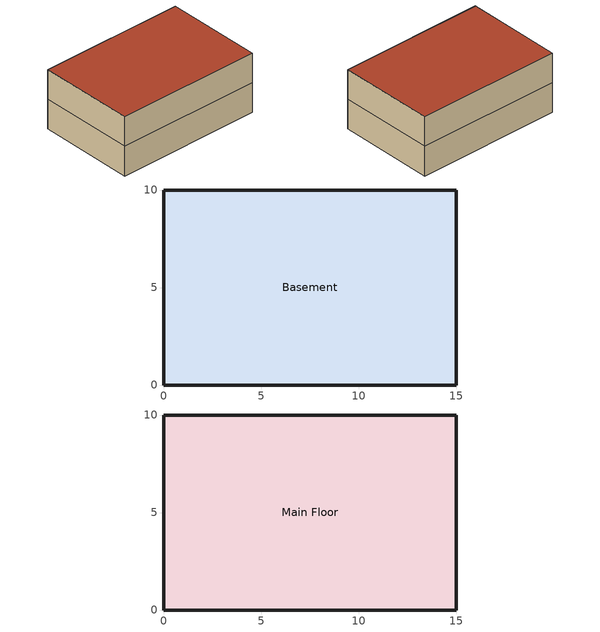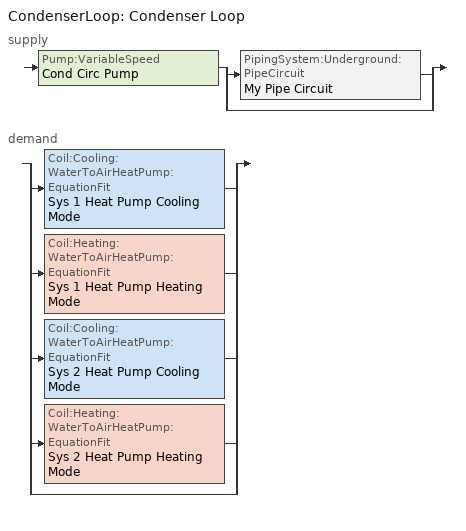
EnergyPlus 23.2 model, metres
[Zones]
Basement
 floor othersideconditionsmodel (Basement Wall/Floor Construction): 0,10 15,10 15,0 0,0 z-3.1
 wall othersideconditionsmodel (Basement Wall/Floor Construction): 0,0 15,0 15,10 0,10 0,0 z-3.1:0
 ceiling to Main Floor (Ceiling Construction): 0,10 0,0 15,0 15,10 z0
Main Floor
 wall outside (Main Floor Wall Construction): 0,0 15,0 15,10 0,10 0,0 z0:3.1
 roof outside (Roof Construction): 0,10 0,0 15,0 15,10 z3.1
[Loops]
CondenserLoop 'Condenser Loop'
 supply: Pump:VariableSpeed 'Cond Circ Pump' > split
  | PipingSystem:Underground:PipeCircuit 'My Pipe Circuit'
  | bypass
 demand: split
  | Coil:Cooling:WaterToAirHeatPump:EquationFit 'Sys 1 Heat Pump Cooling Mode'
  | Coil:Heating:WaterToAirHeatPump:EquationFit 'Sys 1 Heat Pump Heating Mode'
  | Coil:Cooling:WaterToAirHeatPump:EquationFit 'Sys 2 Heat Pump Cooling Mode'
  | Coil:Heating:WaterToAirHeatPump:EquationFit 'Sys 2 Heat Pump Heating Mode'
  | bypass
[Building]
FHX House: Loads convergence tolerance value=0.05; Maximum number of warmup days=35; Minimum number of warmup days=6; North axis=0; Solar distribution=FullInteriorAndExterior; Temperature convergence tolerance value=0.05; Terrain=Suburbs
[Site:GroundTemperature:Undisturbed:KusudaAchenbach]
KATemps: 12.8, 15.5, 17.3, 962, 2576, 1.08
[Site:Location]
Denver Centennial CO USA WMO=724666: Elevation=1793; Latitude=39.57; Longitude=-104.85; Time zone=-7
[SizingPeriod:DesignDay] Barometric pressure=81560; Day of month=21; Daylight saving time indicator=No; Humidity condition type=WetBulb; Rain indicator=No; Snow indicator=No; Solar model indicator=ASHRAEClearSky
Name | Daily dry bulb temperature range | Day type | Maximum dry bulb temperature | Month | Sky clearness | Wetbulb or dewpoint at maximum dry bulb | Wind direction | Wind speed
Denver Centennial Ann Clg 1% Condns DB=>MWB | 15.2 | SummerDesignDay | 32 | 7 | 1 | 15.5 | 0 | 4.9
Denver Centennial Ann Htg 99.6% Condns DB | 0 | WinterDesignDay | -18.8 | 12 | 0 | -18.8 | 340 | 3
[Construction]
Basement Wall/Floor Construction: Basement Wall/Floor Material
Ceiling Construction: Ceiling Layer 1
Main Floor Wall Construction: Composite 2x6 Wood Stud R19 #3, Composite 2x6 Wood Stud R19 #2, Composite 2x6 Wood Stud R19 #1
Roof Construction: Roof Layer 1
[Material] Thermal absorptance=0.9
Name | Conductivity | Density | Roughness | Solar absorptance | Specific heat | Thickness | Visible absorptance
Basement Wall/Floor Material | 1.802 | 2243 | MediumRough | 0.65 | 837 | 0.1524 | 0.65
Ceiling Layer 1 | 12.3 | 800 | Rough | 0.7 | 1300 | 0.1 | 0.7
Composite 2x6 Wood Stud R19 #1 | 0.137 | 640 | Smooth | 0.7 | 1006 | 0.019 | 0.7
Composite 2x6 Wood Stud R19 #2 | 0.047 | 93.84 | Smooth | 0.7 | 1006 | 0.133 | 0.7
Composite 2x6 Wood Stud R19 #3 | 0.246 | 492.67 | Smooth | 0.7 | 1006 | 0.025 | 0.7
[Material:NoMass]
Roof Layer 1: Roughness=Rough; Solar absorptance=0.75; Thermal absorptance=0.9; Thermal resistance=3.344; Visible absorptance=0.75
[Coil:Cooling:WaterToAirHeatPump:EquationFit] Cooling power consumption curve=CoolPowCurve; Fan delay time=60; Gross rated cooling cop=5.12; Gross rated sensible cooling capacity=Autosize; Gross rated total cooling capacity=Autosize; Latent capacity time constant=60; Maximum cycling rate=2.5; Nominal time for condensate removal to begin=0; Part load fraction correlation curve=HPACCOOLPLFFPLR; Rated air flow rate=Autosize; Rated entering air dry bulb temperature=27; Rated entering air wet bulb temperature=19; Rated entering water temperature=30; Rated water flow rate=Autosize; Ratio of initial moisture evaporation rate and steady state latent capacity=0; Sensible cooling capacity curve=CoolSensCapCurve; Total cooling capacity curve=TotCoolCapCurve
Sys 1 Heat Pump Cooling Mode; Sys 2 Heat Pump Cooling Mode
[Coil:Heating:Fuel] Availability schedule=FanAndCoilAvailSched; Burner efficiency=0.8; Fuel type=NaturalGas; Nominal capacity=32000
Heat Pump DX Supp Heating Coil 1; Heat Pump DX Supp Heating Coil 2
[Coil:Heating:WaterToAirHeatPump:EquationFit] Gross rated heating capacity=Autosize; Gross rated heating cop=4.75; Heating capacity curve=HeatCapCurve; Heating power consumption curve=HeatPowCurve; Part load fraction correlation curve=HPACHEATPLFFPLR; Rated air flow rate=Autosize; Rated entering air dry bulb temperature=20; Rated entering water temperature=20; Rated water flow rate=Autosize; Ratio of rated heating capacity to rated cooling capacity=1
Sys 1 Heat Pump Heating Mode; Sys 2 Heat Pump Heating Mode
[CondenserEquipmentList]
HX Equipment: My Pipe Circuit, PipingSystem:Underground:PipeCircuit
[CondenserEquipmentOperationSchemes]
Loop Operation: Control scheme 1=Year Round Operation; Control scheme 1 schedule=AlwaysOnSchedule
[CondenserLoop]
Condenser Loop: Condenser equipment operation scheme=Loop Operation; Condenser loop volume=Autocalculate; Fluid type=UserDefinedFluidType; Load distribution scheme=SequentialLoad; Loop circulation time=20; Maximum loop flow rate=0.004; Maximum loop temperature=80; Minimum loop flow rate=0; Minimum loop temperature=-30; User defined fluid type=PropyleneGlycol70Percent
[DesignSpecification:OutdoorAir]
OA Sizing: Outdoor air flow air changes per hour=0; Outdoor air flow per person=0.0125; Outdoor air flow per zone=0; Outdoor air flow per zone floor area=0; Outdoor air method=Flow/Person
[Fan:OnOff] Availability schedule=FanAndCoilAvailSched; Fan total efficiency=0.7; Maximum flow rate=Autosize; Motor efficiency=0.9; Motor in airstream fraction=1; Pressure rise=300
Zone 1 Fan; Zone 2 Fan
[PipingSystem:Underground:Domain]
My Piping System: Convergence criterion for the outer cartesian domain iteration loop=0.005; Depth of basement wall in ground domain=2.5; Evapotranspiration ground cover parameter=0.408; Maximum iterations in the outer cartesian domain iteration loop=100; Name of basement floor boundary condition model=BasementFloorOSCM; Name of basement wall boundary condition model=BasementWallOSCM; Number of pipe circuits entered for this domain=1; Pipe circuit 1=My Pipe Circuit; Shift pipe x coordinates by basement width=Yes; Soil density=962; Soil moisture content volume fraction=30; Soil moisture content volume fraction at saturation=50; Soil specific heat=2576; Soil thermal conductivity=1.08; This domain includes basement surface interaction=Yes; Undisturbed ground temperature model=KATemps; Undisturbed ground temperature model type=Site:GroundTemperature:Undisturbed:KusudaAchenbach; Width of basement floor in ground domain=6; X direction mesh density parameter=2; X direction mesh type=Uniform; Xmax=12; Y direction mesh density parameter=2; Y direction mesh type=Uniform; Ymax=4.5; Z direction mesh density parameter=6; Z direction mesh type=Uniform; Zmax=36.84
[PipingSystem:Underground:PipeCircuit]
My Pipe Circuit: Convergence criterion for the inner radial iteration loop=0.001; Design flow rate=0.004; Maximum iterations in the inner radial iteration loop=100; Number of pipe segments entered for this pipe circuit=6; Number of soil nodes in the inner radial near pipe mesh region=2; Pipe density=641; Pipe inner diameter=0.016; Pipe outer diameter=0.02667; Pipe segment 1=Segment 1; Pipe segment 2=Segment 2; Pipe segment 3=Segment 3; Pipe segment 4=Segment 4; Pipe segment 5=Segment 5; Pipe segment 6=Segment 6; Pipe specific heat=2405; Pipe thermal conductivity=0.3895; Radial thickness of inner radial near pipe mesh region=0.03
[PipingSystem:Underground:PipeSegment]
Name | Flow direction | X position | Y position
Segment 1 | IncreasingZ | 0.67 | 2.2
Segment 2 | IncreasingZ | 0.95 | 2.2
Segment 3 | IncreasingZ | 1.23 | 2.2
Segment 4 | DecreasingZ | 1.4 | 1.94
Segment 5 | DecreasingZ | 1.4 | 1.66
Segment 6 | DecreasingZ | 1.4 | 1.39
[PlantEquipmentOperation:Uncontrolled]
Year Round Operation: Equipment list=HX Equipment
[Pump:VariableSpeed]
Cond Circ Pump: Design maximum flow rate=0.004; Design minimum flow rate=0; Design power consumption=25; Design pump head=5000; Fraction of motor inefficiencies to fluid stream=0; Motor efficiency=0.87; Pump control type=Intermittent; Coefficient 1 of the part load performance curve=0; Coefficient 2 of the part load performance curve=1; Coefficient 3 of the part load performance curve=0; Coefficient 4 of the part load performance curve=0
[SetpointManager:Scheduled]
Main Loop Setpoint Manager: Control variable=Temperature; Schedule=Main Loop Temp Sch; Setpoint node or nodelist=Main Loop Setpoint Node List
[Sizing:Plant]
Condenser Loop: Design loop exit temperature=29.4; Loop design temperature difference=5.6; Loop type=Condenser
[Sizing:Zone] Account for dedicated outdoor air system=No; Cooling design air flow method=DesignDay; Cooling design air flow rate=0; Dedicated outdoor air high setpoint temperature for design=Autosize; Dedicated outdoor air low setpoint temperature for design=Autosize; Dedicated outdoor air system control strategy=NeutralSupplyAir; Design specification outdoor air object=OA Sizing; Heating design air flow method=DesignDay; Heating design air flow rate=0; Zone cooling design supply air humidity ratio=0.0075; Zone cooling design supply air temperature=13; Zone cooling design supply air temperature input method=SupplyAirTemperature; Zone cooling sizing factor=0; Zone heating design supply air humidity ratio=0.004; Zone heating design supply air temperature=29; Zone heating design supply air temperature input method=SupplyAirTemperature; Zone heating sizing factor=0
Basement; Main Floor
[SurfaceProperty:OtherSideConditionsModel] Type of modeling=UndergroundPipingSystemSurface
BasementFloorOSCM; BasementWallOSCM
[ThermostatSetpoint:DualSetpoint] Cooling setpoint temperature schedule=Clg-SetP-Sch; Heating setpoint temperature schedule=Htg-SetP-Sch
Basement Dual SP Control; Main Floor Dual SP Control
[Zone] Ceiling height=Autocalculate; Floor area=Autocalculate; Part of total floor area=Yes; Volume=Autocalculate; Zone inside convection algorithm=Simple; Zone outside convection algorithm=SimpleCombined
Basement; Main Floor
[ZoneControl:Thermostat] Control type schedule=HVACTemplate-Always 4
Name | Zone or zonelist | Control 1
Basement Thermostat | Basement | Basement Dual SP Control
Main Floor Thermostat | Main Floor | Main Floor Dual SP Control
[Zone equipment]
Basement: Zone1WTAHP
Main Floor: Zone2WTAHP
[ZoneHVAC:WaterToAirHeatPump] Availability schedule=FanAndCoilAvailSched; Cooling outdoor air flow rate=0; Cooling supply air flow rate=Autosize; Fan placement=BlowThrough; Heating outdoor air flow rate=0; Heating supply air flow rate=Autosize; Maximum outdoor dry bulb temperature for supplemental heater operation=20; Maximum supply air temperature from supplemental heater=60; Supply air fan operating mode schedule=CyclingFanSch
Name | Cooling coil | Heating coil | Supplemental heating coil | Supply air fan
Zone1WTAHP | Sys 1 Heat Pump Cooling Mode | Sys 1 Heat Pump Heating Mode | Heat Pump DX Supp Heating Coil 1 | Zone 1 Fan
Zone2WTAHP | Sys 2 Heat Pump Cooling Mode | Sys 2 Heat Pump Heating Mode | Heat Pump DX Supp Heating Coil 2 | Zone 2 Fan
[Curve:QuadLinear] Maximum curve output=38; Maximum value of w=100; Maximum value of x=100; Maximum value of y=100; Maximum value of z=100; Minimum curve output=0; Minimum value of w=-100; Minimum value of x=-100; Minimum value of y=0; Minimum value of z=0; Coefficient5 z=0
Name | Coefficient1 constant | Coefficient2 w | Coefficient3 x | Coefficient4 y
CoolPowCurve | -3.25323 | -0.990977 | 4.03829 | 0.952179
HeatCapCurve | -1.30782 | -2.37468 | 4.00919 | 0.615581
HeatPowCurve | -2.17352 | 0.830808 | 1.56828 | 0.68971
TotCoolCapCurve | -9.32564 | 11.0881 | -1.75195 | 0.76082
[Curve:Quadratic] Maximum value of x=1; Minimum value of x=0; Coefficient1 constant=0.75; Coefficient2 x=0.25; Coefficient3 x 2=0
HPACCOOLPLFFPLR; HPACHEATPLFFPLR
[Curve:QuintLinear]
CoolSensCapCurve: Maximum curve output=38; Maximum value of v=100; Maximum value of w=100; Maximum value of x=100; Maximum value of y=100; Maximum value of z=100; Minimum curve output=0; Minimum value of v=-100; Minimum value of w=-100; Minimum value of x=-100; Minimum value of y=0; Minimum value of z=0; Coefficient1 constant=-5.26563; Coefficient2 v=17.3118; Coefficient3 w=-11.4497; Coefficient4 x=-0.944805; Coefficient5 y=0.739607; Coefficient6 z=0
[Schedule:Compact]
AlwaysOnSchedule: THROUGH: 12/31, FOR: AllDays, UNTIL: 24:00, 1
Clg-SetP-Sch: Through: 12/31, For: AllDays, Until: 24:00, 25.5
CyclingFanSch: Through: 12/31, For: AllDays, Until: 24:00, 0
FanAndCoilAvailSched: Through: 12/31, For: AllDays, Until: 24:00, 1
HVACTemplate-Always 4: Through: 12/31, For: AllDays, Until: 24:00, 4
Htg-SetP-Sch: Through: 12/31, For: AllDays, Until: 24:00, 21.5
Main Loop Temp Sch: Through: 12/31, For: AllDays, Until: 24:00, 30
